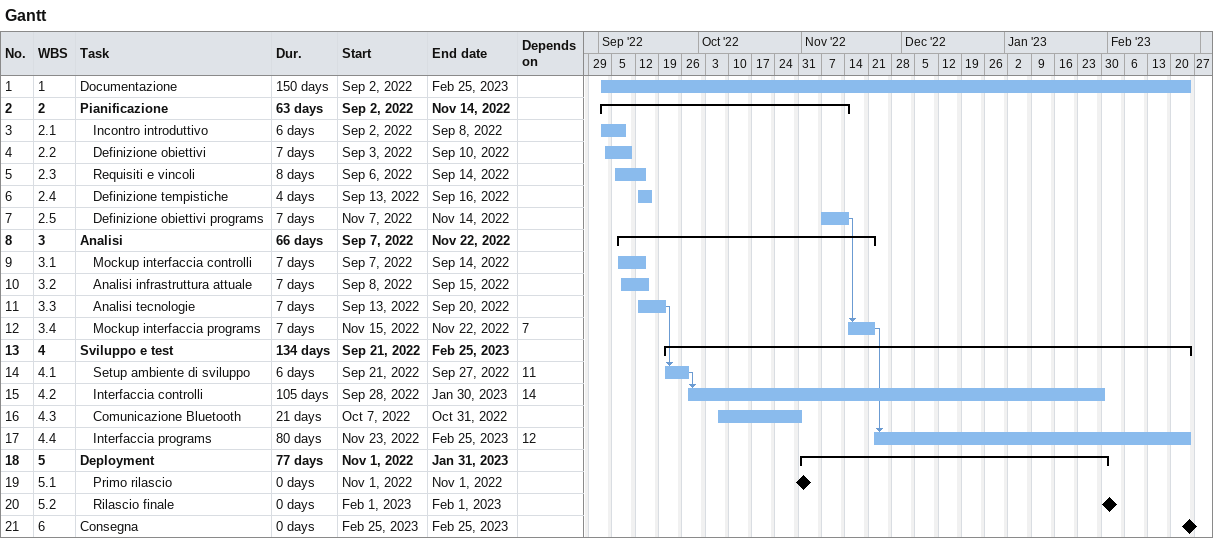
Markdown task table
Gantt

| ID | WBS | Task | Duration | Start | Finish | Predecessors |
|---|---|---|---|---|---|---|
| 1 | 1 | Documentazione | 150d | 2022-09-02 | 2023-02-25 |  |
| 2 | 2 | **Pianificazione** | 63d | 2022-09-02 | 2022-11-14 |  |
| 3 | 2.1 | Incontro introduttivo | 6d | 2022-09-02 | 2022-09-08 |  |
| 4 | 2.2 | Definizione obiettivi | 7d | 2022-09-03 | 2022-09-10 |  |
| 5 | 2.3 | Requisiti e vincoli | 8d | 2022-09-06 | 2022-09-14 |  |
| 6 | 2.4 | Definizione tempistiche | 4d | 2022-09-13 | 2022-09-16 |  |
| 7 | 2.5 | Definizione obiettivi programs | 7d | 2022-11-07 | 2022-11-14 |  |
| 8 | 3 | **Analisi** | 66d | 2022-09-07 | 2022-11-22 |  |
| 9 | 3.1 | Mockup interfaccia controlli | 7d | 2022-09-07 | 2022-09-14 |  |
| 10 | 3.2 | Analisi infrastruttura attuale | 7d | 2022-09-08 | 2022-09-15 |  |
| 11 | 3.3 | Analisi tecnologie | 7d | 2022-09-13 | 2022-09-20 |  |
| 12 | 3.4 | Mockup interfaccia programs | 7d | 2022-11-15 | 2022-11-22 | 7 |
| 13 | 4 | **Sviluppo e test** | 134d | 2022-09-21 | 2023-02-25 |  |
| 14 | 4.1 | Setup ambiente di sviluppo | 6d | 2022-09-21 | 2022-09-27 | 11 |
| 15 | 4.2 | Interfaccia controlli | 105d | 2022-09-28 | 2023-01-30 | 14 |
| 16 | 4.3 | Comunicazione Bluetooth | 21d | 2022-10-07 | 2022-10-31 |  |
| 17 | 4.4 | Interfaccia programs | 80d | 2022-11-23 | 2023-02-25 | 12 |
| 18 | 5 | **Deployment** | 77d | 2022-11-01 | 2023-01-31 |  |
| 19 | 5.1 | Primo rilascio | 0d | 2022-11-01 | 2022-11-01 |  |
| 20 | 5.2 | Rilascio finale | 0d | 2023-02-01 | 2023-02-01 |  |
| 21 | 6 | Consegna | 0d | 2023-02-25 | 2023-02-25 |  |
